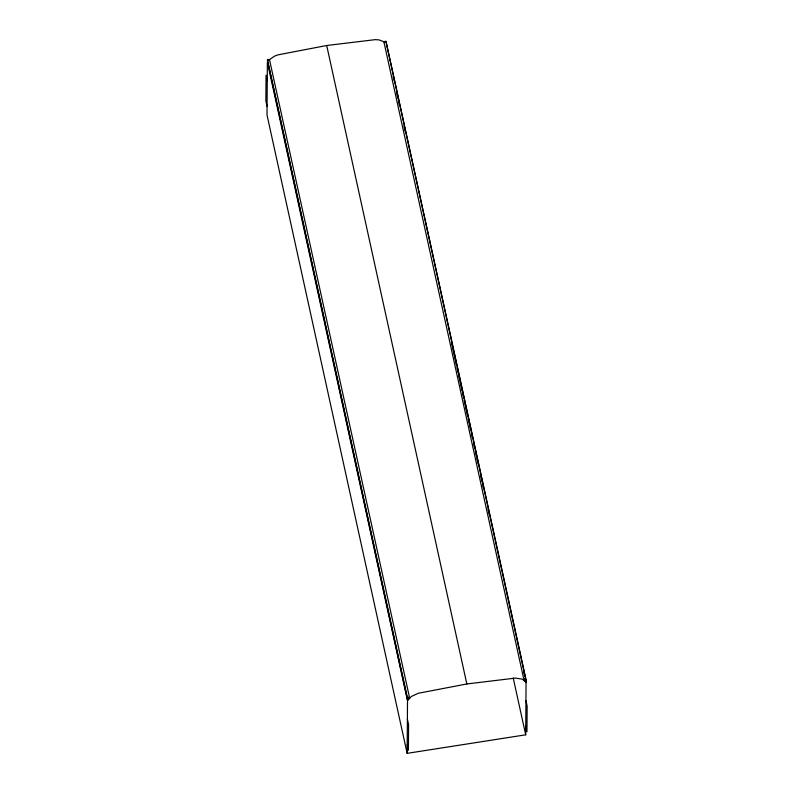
<?xml version="1.0" encoding="UTF-8"?>
<svg xmlns="http://www.w3.org/2000/svg" width="793" height="793" viewBox="0 0 793 793"><rect width="100%" height="100%" fill="white"/><g stroke="black" fill="none" stroke-linecap="round" stroke-linejoin="round"><path stroke-width="1.19" d="M407.523 699.456L407.523 698.306L409.614 697.979L269.471 59.534L267.39 59.852L407.523 699.456L408.454 699.307L407.929 696.888M385.943 41.325L526.076 679.77L523.995 680.097L383.862 41.652L385.943 41.325L526.076 680.929L525.135 681.068L524.599 678.649M407.146 753.35L407.513 700.774L267.37 62.33L267.003 114.906L407.146 753.35L525.7 734.814L526.066 682.248L525.283 678.709M526.076 680.929L526.076 679.77M407.513 700.774L411.379 696.452L418.288 693.27L466.839 683.962L515.361 678.094L522.25 679.115L526.066 682.248M268.817 60.09L274.418 56.194L278.155 54.826L326.706 45.508L375.228 39.65L378.955 39.858L384.506 42.009M393.13 76.634L393.933 80.252M396.847 93.544L397.908 98.382M398.433 100.8L399.494 105.628M404.004 126.176L405.064 131.004M451.485 342.467L456.52 365.424M457.055 367.843L458.116 372.67M458.641 375.089L462.091 390.8M462.626 393.219L463.687 398.046M464.212 400.465L465.273 405.302M465.808 407.721L467.662 416.176M468.187 418.595L469.258 423.422M469.783 425.841L470.844 430.678M471.379 433.087L472.44 437.924M473.758 443.971L474.819 448.798M475.354 451.217L476.415 456.054M476.94 458.463L478.001 463.3M480.925 476.593L481.985 481.43M482.511 483.839L483.571 488.676M488.082 509.215L489.142 514.052M523.737 671.651L524.768 676.36M525.937 700.645L527.137 706.117L526.958 731.751L525.759 726.279M513.22 677.985L525.7 734.814M326.706 45.508L466.839 683.962M267.39 59.852L407.523 698.306M267.241 80.658L266.042 75.186L265.863 100.82L267.063 106.292M407.384 719.112L408.583 724.584L408.405 750.208L407.205 744.736"/></g></svg>
